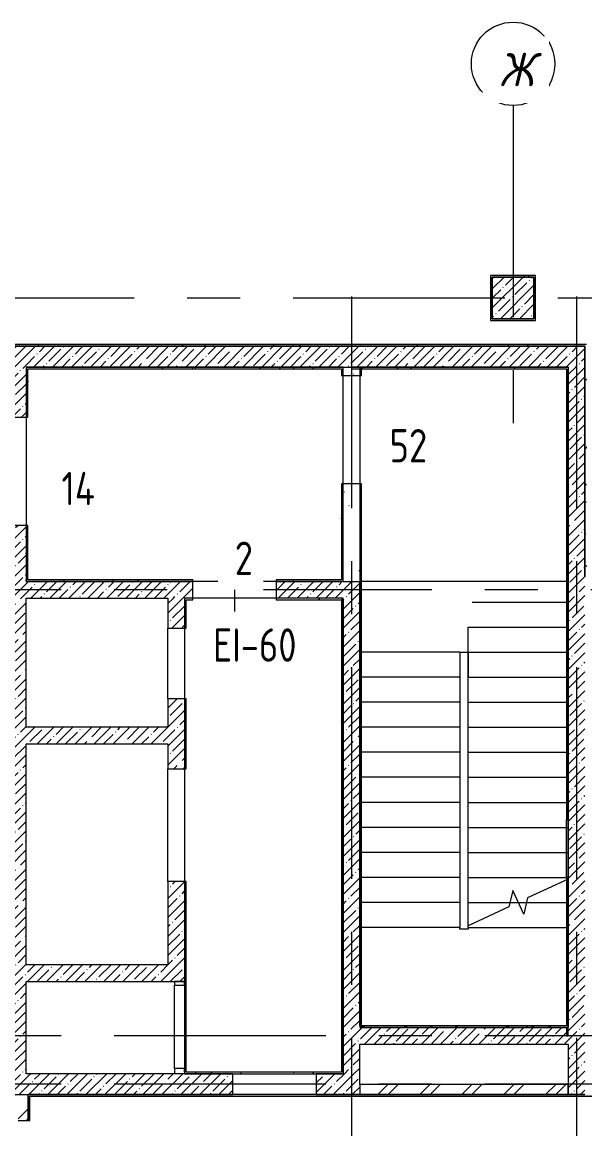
# Model space of a CAD drawing. Header units: metres. Extents: x 50 to 891, y -1294 to 247.
# Drawn here: x 501.6 to 535.3, y -1117.6 to -1051.2 of the extents above; entities that cross this region are included whole.
import ezdxf

# ---------------------------------------------------------------- set-up
doc = ezdxf.new("R2010")
doc.units = ezdxf.units.M
doc.linetypes.add('Линия сетки', pattern=[22.225, 12.7, -3.175, 3.175, -3.175])
doc.linetypes.add('Сверху', pattern=[3.96875, 2.38125, -1.5875])
doc.layers.add('S-GRID-IDEN', color=9, linetype='Continuous', lineweight=9)
doc.layers.add('ПЛАН', color=8, linetype='Continuous')
doc.styles.add('ISOCPEUR', font='isocpeur.ttf', dxfattribs={"width": 0.8, "height": 200})
doc.styles.add('ISOCPEUR_I', font='isocpeui.ttf', dxfattribs={"width": 0.9, "height": 350})
pattern_1 = [(45, (625.0524, -1463.4442), (-0.5702463, 0.5702463), []), (45, (625.62266, -1463.4442), (-0.5702463, 0.5702463), [1.008065, -0.201615, 0.016765, -0.18485])]
pattern_2 = [(45, (625.0524, -1463.4442), (-1.257236, 1.257236), []), (45, (625.0524, -1461.5392), (-1.257236, 1.257236), [])]
pattern_3 = [(0, (625.0524, -1463.44417), (2.032, 0.508), [0.16764, -1.35636, 0.16764, -1.35636, -8.128]), (0, (625.0524, -1463.44417), (2.032, 0.508), [-3.048, 0.16764, -2.88036, 0.16764, -1.35636, -3.556]), (0, (625.0524, -1463.44417), (2.032, 0.508), [-7.62, 0.16764, -0.84836, 0.16764, -2.37236]), (120, (625.8144, -1463.19017), (-1.4559409, 1.5057636), [0.16764, -1.35636, 0.16764, -9.48436]), (120, (625.8144, -1463.19017), (-1.4559409, 1.5057636), [-1.69164, -1.35636, 0.16764, -2.88036, -5.08]), (120, (625.8144, -1463.19017), (-1.4559409, 1.5057636), [-6.096, 0.16764, -1.35636, 0.16764, -3.38836]), (120, (625.8144, -1463.19017), (-1.4559409, 1.5057636), [-7.78764, -0.84836, 0.16764, -2.37236]), (240, (626.0684, -1462.17417), (-0.5760591, -2.0137636), [0.16764, -1.35636, 0.16764, -9.48436]), (240, (626.0684, -1462.17417), (-0.5760591, -2.0137636), [-1.69164, -1.35636, 0.16764, -2.88036, -5.08]), (240, (626.0684, -1462.17417), (-0.5760591, -2.0137636), [-6.096, 0.16764, -1.35636, 0.16764, -3.38836]), (240, (626.0684, -1462.17417), (-0.5760591, -2.0137636), [-7.78764, -0.84836, 0.16764, -2.37236])]

# ---------------------------------------------------------------- blocks, each defined once
blk = doc.blocks.new('Ось сетки - Заголовок сетки - Окружность 5 мм-84278--1Б')
at = {"layer": 'S-GRID-IDEN'}
blk.add_circle((0, 0), 5, dxfattribs=at)

msp = doc.modelspace()

# ---------------------------------------------------------------- hatches: boundary and pattern name
at = {"layer": 'ПЛАН', "lineweight": 13}
h = msp.add_hatch(dxfattribs=at)
h.set_pattern_fill('FP_4', color=8, scale=0.005, style=0, pattern_type=2)
h.set_pattern_definition(pattern_3)
h.paths.add_polyline_path([(529.645, -1066.494), (532.345, -1066.494), (532.345, -1066.394), (529.645, -1066.394)])
h = msp.add_hatch(dxfattribs=at)
h.set_pattern_fill('FP_4', color=8, scale=0.005, style=0, pattern_type=2)
h.set_pattern_definition(pattern_3)
h.paths.add_polyline_path([(529.645, -1069.094), (529.745, -1069.094), (529.745, -1066.494), (529.645, -1066.494), (529.645, -1068.244)])
h = msp.add_hatch(dxfattribs=at)
h.set_pattern_fill('FP_1', color=8, scale=0.005, style=0, pattern_type=2)
h.set_pattern_definition(pattern_1)
h.paths.add_polyline_path([(529.745, -1068.994), (532.245, -1068.994), (532.245, -1066.494), (529.745, -1066.494), (529.745, -1068.244)])
h = msp.add_hatch(dxfattribs=at)
h.set_pattern_fill('FP_4', color=8, scale=0.005, style=0, pattern_type=2)
h.set_pattern_definition(pattern_3)
h.paths.add_polyline_path([(532.245, -1068.994), (532.345, -1068.994), (532.345, -1066.494), (532.245, -1066.494)])
h = msp.add_hatch(dxfattribs=at)
h.set_pattern_fill('FP_4', color=8, scale=0.005, style=0, pattern_type=2)
h.set_pattern_definition(pattern_3)
h.paths.add_polyline_path([(500.695, -1070.644), (535.395, -1070.644), (535.395, -1070.544), (500.695, -1070.544), (500.695, -1070.569)])
h = msp.add_hatch(dxfattribs=at)
h.set_pattern_fill('FP_1', color=8, scale=0.005, style=0, pattern_type=2)
h.set_pattern_definition(pattern_1)
h.paths.add_polyline_path([(500.795, -1114.269), (501.795, -1114.269), (501.795, -1081.394), (500.795, -1081.394), (500.795, -1112.429)])
h.paths.add_polyline_path([(500.795, -1074.894), (501.795, -1074.894), (501.795, -1070.644), (500.795, -1070.644), (500.795, -1072.895)])
h = msp.add_hatch(dxfattribs=at)
h.set_pattern_fill('FP_1', color=8, scale=0.005, style=0, pattern_type=2)
h.set_pattern_definition(pattern_1)
h.paths.add_polyline_path([(501.795, -1071.894), (535.295, -1071.894), (535.295, -1070.644), (501.795, -1070.644), (501.795, -1071.732)])
h = msp.add_hatch(dxfattribs=at)
h.set_pattern_fill('FP_4', color=8, scale=0.005, style=0, pattern_type=2)
h.set_pattern_definition(pattern_3)
h.paths.add_polyline_path([(535.295, -1084.444), (535.395, -1084.444), (535.395, -1070.644), (535.295, -1070.644), (535.295, -1079.871)])
h = msp.add_hatch(dxfattribs=at)
h.set_pattern_fill('FP_4', color=8, scale=0.005, style=0, pattern_type=2)
h.set_pattern_definition(pattern_3)
h.paths.add_polyline_path([(520.695, -1071.994), (520.795, -1071.994), (520.795, -1071.894), (501.795, -1071.894), (501.795, -1071.994), (514.514, -1071.994)])
h = msp.add_hatch(dxfattribs=at)
h.set_pattern_fill('FP_4', color=8, scale=0.005, style=0, pattern_type=2)
h.set_pattern_definition(pattern_3)
h.paths.add_polyline_path([(501.795, -1084.644), (501.895, -1084.644), (501.895, -1081.394), (501.795, -1081.394), (501.795, -1084.523)])
h.paths.add_polyline_path([(501.795, -1074.894), (501.895, -1074.894), (501.895, -1071.994), (501.795, -1071.994), (501.795, -1072.895)])
h = msp.add_hatch(dxfattribs=at)
h.set_pattern_fill('FP_4', color=8, scale=0.005, style=0, pattern_type=2)
h.set_pattern_definition(pattern_3)
h.paths.add_polyline_path([(520.695, -1084.744), (520.795, -1084.744), (520.795, -1078.894), (520.695, -1078.894), (520.695, -1084.644)])
h.paths.add_polyline_path([(520.695, -1072.394), (520.795, -1072.394), (520.795, -1071.994), (520.695, -1071.994)])
h = msp.add_hatch(dxfattribs=at)
h.set_pattern_fill('FP_5', color=8, scale=0.005, style=0, pattern_type=2)
h.set_pattern_definition([(50, (625.0524, -1463.4442), (3.643683, -0.31878), [0.381, -4.191]), (355, (625.0524, -1463.444), (-0.704858, 3.821138), [0.3048, -3.3528]), (100.451, (625.356, -1463.4707), (2.93885, 3.502334), [0.3238, -3.5618]), (46.184, (625.0524, -1462.428), (5.42158, -0.840855), [0.5715, -6.2865]), (96.636, (625.504, -1462.498), (4.74805, 4.94855), [0.4857, -5.3427]), (351.184, (625.0524, -1462.428), (4.7481, 4.948506), [0.4572, -5.0292]), (21, (625.5604, -1462.6822), (3.03229, -2.045303), [0.381, -4.191]), (326, (625.5604, -1462.682), (1.23604, 3.683765), [0.3048, -3.3528]), (71.451, (625.813, -1462.8526), (4.26834, 1.638427), [0.3238, -3.5618]), (37.5, (625.0524, -1463.4442), (0.0617735, 1.6911006), [0.03353, -3.27863, 0.03353, -3.37007, -3.3655]), (37.5, (625.0524, -1463.4442), (0.0617735, 1.6911006), [-6.71576, 0.03353, -3.33197]), (7.5, (625.0524, -1463.4442), (1.336394, 2.003611), [0.03353, -1.90703, 0.03353, -3.20243, -1.2827]), (7.5, (625.0524, -1463.4442), (1.336394, 2.003611), [-5.17652, 0.03353, -1.24917]), (327.5, (623.9196, -1463.4442), (2.7118167, -0.1145767), [0.03353, -1.23647, 0.03353, -9.18667]), (327.5, (623.9196, -1463.4442), (2.7118167, -0.1145767), [-1.30353, -3.92887, 0.03353, -5.22427]), (317.5, (623.4116, -1463.4442), (2.962585, 0.508536), [0.03353, -1.61747, 0.03353, -2.59791, -3.7338]), (317.5, (623.4116, -1463.4442), (2.962585, 0.508536), [-4.28244, 0.03353, -3.70027])])
h.paths.add_polyline_path([(520.795, -1084.744), (521.795, -1084.744), (521.795, -1078.894), (520.795, -1078.894), (520.795, -1084.523)])
h.paths.add_polyline_path([(520.795, -1072.394), (521.795, -1072.394), (521.795, -1071.894), (520.795, -1071.894), (520.795, -1071.994)])
h = msp.add_hatch(dxfattribs=at)
h.set_pattern_fill('FP_4', color=8, scale=0.005, style=0, pattern_type=2)
h.set_pattern_definition(pattern_3)
h.paths.add_polyline_path([(534.295, -1071.994), (534.295, -1071.894), (521.295, -1071.894), (521.295, -1071.994), (534.195, -1071.994)])
h = msp.add_hatch(dxfattribs=at)
h.set_pattern_fill('FP_4', color=8, scale=0.005, style=0, pattern_type=2)
h.set_pattern_definition(pattern_3)
h.paths.add_polyline_path([(521.795, -1111.444), (521.895, -1111.444), (521.895, -1078.894), (521.795, -1078.894), (521.795, -1107.778)])
h.paths.add_polyline_path([(521.795, -1072.394), (521.895, -1072.394), (521.895, -1071.894), (521.795, -1071.894)])
h = msp.add_hatch(dxfattribs=at)
h.set_pattern_fill('FP_4', color=8, scale=0.005, style=0, pattern_type=2)
h.set_pattern_definition(pattern_3)
h.paths.add_polyline_path([(534.295, -1099.017), (534.295, -1071.994), (534.195, -1071.994), (534.195, -1099.017)])
h = msp.add_hatch(dxfattribs=at)
h.set_pattern_fill('FP_1', color=8, scale=0.005, style=0, pattern_type=2)
h.set_pattern_definition(pattern_1)
h.paths.add_polyline_path([(534.295, -1115.519), (535.295, -1115.519), (535.295, -1071.894), (534.295, -1071.894), (534.295, -1114.755)])
h = msp.add_hatch(dxfattribs=at)
h.set_pattern_fill('FP_4', color=8, scale=0.005, style=0, pattern_type=2)
h.set_pattern_definition(pattern_3)
h.paths.add_polyline_path([(520.695, -1084.744), (520.695, -1084.644), (516.795, -1084.644), (516.795, -1084.744)])
h.paths.add_polyline_path([(511.795, -1084.744), (511.795, -1084.644), (501.795, -1084.644), (501.795, -1084.744), (502.073, -1084.744)])
h = msp.add_hatch(dxfattribs=at)
h.set_pattern_fill('FP_1', color=8, scale=0.005, style=0, pattern_type=2)
h.set_pattern_definition(pattern_1)
h.paths.add_polyline_path([(521.795, -1085.744), (521.795, -1084.744), (516.795, -1084.744), (516.795, -1085.744), (520.795, -1085.744)])
h.paths.add_polyline_path([(510.295, -1085.744), (511.795, -1085.744), (511.795, -1084.744), (501.795, -1084.744), (501.795, -1085.744), (502.073, -1085.744)])
h = msp.add_hatch(dxfattribs=at)
h.set_pattern_fill('FP_1', color=8, scale=0.005, style=0, pattern_type=2)
h.set_pattern_definition(pattern_1)
h.paths.add_polyline_path([(510.295, -1108.744), (511.295, -1108.744), (511.295, -1102.744), (510.295, -1102.744), (510.295, -1107.778)])
h.paths.add_polyline_path([(510.295, -1095.994), (511.295, -1095.994), (511.295, -1091.794), (510.295, -1091.794), (510.295, -1094.494)])
h.paths.add_polyline_path([(510.295, -1087.544), (511.295, -1087.544), (511.295, -1085.744), (510.295, -1085.744)])
h = msp.add_hatch(dxfattribs=at)
h.set_pattern_fill('FP_4', color=8, scale=0.005, style=0, pattern_type=2)
h.set_pattern_definition(pattern_3)
h.paths.add_polyline_path([(520.795, -1085.844), (520.795, -1085.744), (516.795, -1085.744), (516.795, -1085.844), (520.735, -1085.844)])
h.paths.add_polyline_path([(511.795, -1085.844), (511.795, -1085.744), (511.295, -1085.744), (511.295, -1085.844), (511.395, -1085.844)])
h = msp.add_hatch(dxfattribs=at)
h.set_pattern_fill('FP_1', color=8, scale=0.005, style=0, pattern_type=2)
h.set_pattern_definition(pattern_1)
h.paths.add_polyline_path([(520.795, -1114.269), (521.795, -1114.269), (521.795, -1085.744), (520.795, -1085.744), (520.795, -1112.429)])
h = msp.add_hatch(dxfattribs=at)
h.set_pattern_fill('FP_4', color=8, scale=0.005, style=0, pattern_type=2)
h.set_pattern_definition(pattern_3)
h.paths.add_polyline_path([(511.295, -1114.169), (511.395, -1114.169), (511.395, -1102.744), (511.295, -1102.744), (511.295, -1112.429)])
h.paths.add_polyline_path([(511.295, -1095.994), (511.395, -1095.994), (511.395, -1091.794), (511.295, -1091.794)])
h.paths.add_polyline_path([(511.295, -1087.544), (511.395, -1087.544), (511.395, -1085.844), (511.295, -1085.844)])
h = msp.add_hatch(dxfattribs=at)
h.set_pattern_fill('FP_4', color=8, scale=0.005, style=0, pattern_type=2)
h.set_pattern_definition(pattern_3)
h.paths.add_polyline_path([(520.695, -1114.269), (520.795, -1114.269), (520.795, -1085.844), (520.695, -1085.844), (520.695, -1114.169)])
h = msp.add_hatch(dxfattribs=at)
h.set_pattern_fill('FP_1', color=8, scale=0.005, style=0, pattern_type=2)
h.set_pattern_definition(pattern_1)
h.paths.add_polyline_path([(501.795, -1094.494), (510.295, -1094.494), (510.295, -1093.494), (501.795, -1093.494)])
h = msp.add_hatch(dxfattribs=at)
h.set_pattern_fill('FP_4', color=8, scale=0.005, style=0, pattern_type=2)
h.set_pattern_definition(pattern_3)
h.paths.add_polyline_path([(534.195, -1111.994), (534.295, -1111.994), (534.295, -1102.494), (534.195, -1102.494), (534.195, -1111.494)])
h = msp.add_hatch(dxfattribs=at)
h.set_pattern_fill('FP_1', color=8, scale=0.005, style=0, pattern_type=2)
h.set_pattern_definition(pattern_1)
h.paths.add_polyline_path([(501.795, -1108.744), (510.295, -1108.744), (510.295, -1107.744), (501.795, -1107.744), (501.795, -1107.778)])
h = msp.add_hatch(dxfattribs=at)
h.set_pattern_fill('FP_4', color=8, scale=0.005, style=0, pattern_type=2)
h.set_pattern_definition(pattern_3)
h.paths.add_polyline_path([(534.195, -1111.494), (534.195, -1111.394), (521.795, -1111.394), (521.795, -1111.494), (533.176, -1111.494)])
h = msp.add_hatch(dxfattribs=at)
h.set_pattern_fill('FP_1', color=8, scale=0.005, style=0, pattern_type=2)
h.set_pattern_definition(pattern_1)
h.paths.add_polyline_path([(521.795, -1112.494), (534.295, -1112.494), (534.295, -1111.494), (521.795, -1111.494), (521.795, -1112.429)])
h = msp.add_hatch(dxfattribs=at)
h.set_pattern_fill('FP_1', color=8, scale=0.005, style=0, pattern_type=2)
h.set_pattern_definition(pattern_1)
h.paths.add_polyline_path([(469.42, -1115.519), (477.795, -1115.519), (477.795, -1114.269), (469.42, -1114.269)])
h.paths.add_polyline_path([(482.795, -1115.519), (486.295, -1115.519), (486.295, -1114.269), (482.795, -1114.269)])
h.paths.add_polyline_path([(491.295, -1115.519), (514.195, -1115.519), (514.195, -1114.269), (491.295, -1114.269)])
h.paths.add_polyline_path([(519.195, -1115.519), (521.795, -1115.519), (521.795, -1114.269), (519.195, -1114.269)])
h = msp.add_hatch(dxfattribs=at)
h.set_pattern_fill('FP_4', color=8, scale=0.005, style=0, pattern_type=2)
h.set_pattern_definition(pattern_3)
h.paths.add_polyline_path([(520.695, -1114.269), (520.695, -1114.169), (511.295, -1114.169), (511.295, -1114.269), (514.514, -1114.269)])
h = msp.add_hatch(dxfattribs=at)
h.set_pattern_fill('FP_2', color=8, scale=0.005, style=0, pattern_type=2)
h.set_pattern_definition(pattern_2)
h.paths.add_polyline_path([(526.956, -1115.519), (534.295, -1115.519), (534.295, -1114.919), (521.795, -1114.919), (521.795, -1115.519)])
h = msp.add_hatch(dxfattribs=at)
h.set_pattern_fill('FP_2', color=8, scale=0.005, style=0, pattern_type=2)
h.set_pattern_definition(pattern_2)
h.paths.add_polyline_path([(501.919, -1123.969), (501.919, -1122.069), (501.319, -1122.069), (501.319, -1123.969)])
h.paths.add_polyline_path([(501.319, -1117.069), (501.919, -1117.069), (501.919, -1115.519), (501.319, -1115.519), (501.319, -1115.619)])
h = msp.add_hatch(dxfattribs=at)
h.set_pattern_fill('FP_4', color=8, scale=0.005, style=0, pattern_type=2)
h.set_pattern_definition(pattern_3)
h.paths.add_polyline_path([(551.219, -1115.619), (551.219, -1115.519), (550.795, -1115.519), (550.795, -1115.619), (551.119, -1115.619)])
h.paths.add_polyline_path([(545.618, -1115.619), (545.795, -1115.619), (545.795, -1115.519), (501.919, -1115.519), (501.919, -1115.619), (539.397, -1115.619)])

# ---------------------------------------------------------------- linework, layer by layer
at = {"layer": 'ПЛАН', "color": 8, "lineweight": 13}
for p, q in [((532.345, -1066.394), (529.645, -1066.394)), ((529.645, -1066.394), (529.645, -1069.094)), ((532.245, -1066.494), (529.745, -1066.494)), ((529.745, -1066.494), (529.745, -1068.994)), ((529.745, -1066.494), (532.245, -1066.494)), ((529.745, -1068.994), (529.745, -1066.494)), ((532.245, -1068.994), (532.245, -1066.494)), ((532.245, -1066.494), (532.245, -1068.994)), ((532.345, -1069.094), (532.345, -1066.394)), ((529.645, -1069.094), (532.345, -1069.094)), ((529.745, -1068.994), (532.245, -1068.994)), ((532.245, -1068.994), (529.745, -1068.994)), ((535.395, -1070.544), (500.695, -1070.544)), ((535.295, -1070.644), (500.795, -1070.644)), ((500.795, -1070.644), (535.295, -1070.644)), ((535.295, -1084.444), (535.295, -1070.644)), ((535.295, -1070.644), (535.295, -1084.444)), ((501.795, -1071.894), (534.295, -1071.894)), ((501.795, -1071.894), (501.795, -1084.644)), ((520.795, -1071.894), (501.795, -1071.894)), ((501.795, -1071.994), (501.795, -1074.894)), ((501.895, -1071.994), (520.695, -1071.994)), ((501.895, -1074.894), (501.895, -1071.994)), ((520.695, -1071.994), (520.695, -1072.394)), ((520.695, -1072.394), (520.795, -1072.394)), ((520.795, -1084.744), (520.795, -1071.894)), ((520.795, -1072.394), (520.795, -1071.994)), ((520.795, -1072.394), (521.795, -1072.394)), ((521.295, -1071.894), (521.295, -1071.994)), ((534.295, -1071.894), (521.295, -1071.894)), ((521.295, -1071.994), (534.195, -1071.994)), ((521.795, -1071.894), (521.795, -1084.744)), ((521.895, -1071.894), (521.795, -1071.894)), ((521.795, -1071.894), (521.795, -1072.394)), ((521.795, -1072.394), (521.895, -1072.394)), ((521.895, -1072.394), (521.895, -1071.894)), ((534.195, -1071.994), (534.195, -1099.017)), ((534.295, -1071.894), (534.295, -1099.017)), ((534.295, -1099.017), (534.295, -1071.994)), ((500.795, -1074.894), (501.895, -1074.894)), ((501.795, -1074.894), (501.795, -1081.394)), ((520.695, -1078.894), (520.695, -1084.644)), ((520.795, -1078.894), (520.695, -1078.894)), ((521.795, -1078.894), (520.795, -1078.894)), ((520.795, -1084.744), (520.795, -1078.894)), ((521.895, -1078.894), (521.795, -1078.894)), ((521.795, -1078.894), (521.795, -1084.744)), ((521.895, -1111.444), (521.895, -1078.894)), ((501.895, -1081.394), (500.795, -1081.394)), ((501.795, -1081.394), (501.795, -1084.644)), ((501.895, -1084.644), (501.895, -1081.394)), ((501.795, -1084.744), (501.795, -1084.644)), ((501.795, -1084.644), (501.795, -1084.744)), ((520.795, -1084.744), (501.795, -1084.744)), ((501.795, -1084.744), (511.795, -1084.744)), ((511.795, -1084.644), (501.895, -1084.644)), ((511.795, -1084.744), (511.795, -1084.644)), ((511.795, -1085.844), (511.795, -1084.744)), ((520.695, -1084.644), (516.795, -1084.644)), ((516.795, -1084.644), (516.795, -1084.744)), ((516.795, -1084.744), (516.795, -1085.844)), ((516.795, -1084.744), (520.695, -1084.744)), ((520.795, -1084.744), (521.795, -1084.744)), ((521.795, -1084.744), (521.795, -1084.744)), ((521.795, -1111.394), (521.795, -1084.744)), ((521.795, -1084.744), (521.795, -1088.994)), ((534.297, -1084.744), (521.795, -1084.744)), ((521.795, -1084.744), (521.795, -1111.444)), ((534.297, -1090.494), (534.297, -1084.744)), ((501.795, -1085.744), (510.295, -1085.744)), ((501.795, -1093.494), (501.795, -1085.744)), ((501.802, -1093.494), (501.802, -1085.744)), ((510.295, -1085.744), (510.295, -1087.544)), ((520.795, -1085.744), (511.295, -1085.744)), ((511.295, -1085.744), (511.295, -1108.744)), ((511.795, -1085.744), (511.295, -1085.744)), ((520.795, -1085.744), (516.795, -1085.744)), ((520.795, -1085.844), (520.795, -1085.744)), ((511.295, -1085.844), (511.295, -1087.544)), ((511.395, -1085.844), (511.795, -1085.844)), ((511.395, -1087.544), (511.395, -1085.844)), ((516.795, -1085.844), (520.695, -1085.844)), ((520.695, -1085.844), (520.695, -1114.169)), ((520.795, -1085.844), (520.795, -1114.269)), ((520.795, -1114.269), (520.795, -1085.844)), ((528.545, -1085.994), (534.195, -1085.994)), ((528.545, -1085.994), (534.195, -1085.994)), ((510.295, -1087.544), (511.295, -1087.544)), ((510.295, -1091.794), (510.295, -1087.544)), ((511.295, -1087.544), (511.295, -1091.794)), ((511.295, -1087.544), (511.395, -1087.544)), ((528.297, -1087.494), (534.297, -1087.494)), ((528.297, -1105.494), (528.297, -1087.494)), ((528.545, -1087.494), (534.195, -1087.494)), ((534.297, -1105.494), (534.297, -1087.494)), ((527.795, -1088.994), (521.795, -1088.994)), ((521.795, -1088.994), (521.795, -1105.494)), ((527.795, -1088.994), (521.795, -1088.994)), ((527.795, -1088.994), (528.297, -1088.994)), ((527.795, -1088.994), (527.795, -1105.494)), ((528.297, -1088.994), (528.297, -1090.494)), ((528.297, -1088.994), (534.297, -1088.994)), ((528.297, -1088.994), (534.297, -1088.994)), ((528.545, -1088.994), (534.195, -1088.994)), ((527.795, -1090.494), (521.795, -1090.494)), ((527.795, -1090.494), (521.795, -1090.494)), ((528.297, -1090.494), (534.297, -1090.494)), ((528.297, -1105.393), (528.297, -1090.494)), ((528.297, -1090.494), (534.297, -1090.494)), ((528.297, -1090.494), (534.297, -1090.494)), ((528.297, -1090.494), (534.297, -1090.494)), ((528.545, -1090.494), (534.195, -1090.494)), ((534.297, -1102.494), (534.297, -1090.494)), ((511.295, -1091.794), (510.295, -1091.794)), ((510.295, -1091.794), (510.295, -1093.494)), ((511.395, -1091.794), (511.295, -1091.794)), ((511.295, -1091.794), (511.295, -1095.994)), ((511.395, -1095.994), (511.395, -1091.794)), ((527.795, -1091.994), (521.795, -1091.994)), ((527.795, -1091.994), (521.795, -1091.994)), ((528.297, -1091.994), (534.297, -1091.994)), ((528.297, -1091.994), (534.297, -1091.994)), ((528.297, -1091.994), (534.297, -1091.994)), ((528.297, -1091.994), (534.297, -1091.994)), ((528.545, -1091.994), (534.195, -1091.994)), ((510.295, -1093.494), (501.795, -1093.494)), ((527.795, -1093.494), (521.795, -1093.494)), ((527.795, -1093.494), (521.795, -1093.494)), ((528.297, -1093.494), (534.297, -1093.494)), ((528.297, -1093.494), (534.297, -1093.494)), ((528.297, -1093.494), (534.297, -1093.494)), ((528.297, -1093.494), (534.297, -1093.494)), ((528.545, -1093.494), (534.195, -1093.494)), ((501.795, -1107.744), (501.795, -1094.494)), ((501.795, -1094.494), (510.295, -1094.494)), ((501.802, -1107.744), (501.802, -1094.494)), ((510.295, -1094.494), (510.295, -1095.994)), ((527.795, -1094.994), (521.795, -1094.994)), ((527.795, -1094.994), (521.795, -1094.994)), ((528.297, -1094.994), (534.297, -1094.994)), ((528.297, -1094.994), (534.297, -1094.994)), ((528.297, -1094.994), (534.297, -1094.994)), ((528.297, -1094.994), (534.297, -1094.994)), ((528.545, -1094.994), (534.195, -1094.994)), ((510.295, -1102.744), (510.295, -1095.994)), ((510.295, -1095.994), (511.395, -1095.994)), ((511.295, -1095.994), (511.295, -1102.744)), ((527.795, -1096.494), (521.795, -1096.494)), ((527.795, -1096.494), (521.795, -1096.494)), ((528.297, -1096.494), (534.297, -1096.494)), ((528.297, -1096.494), (534.297, -1096.494)), ((528.297, -1096.494), (534.297, -1096.494)), ((528.297, -1096.494), (534.297, -1096.494)), ((528.545, -1096.494), (534.195, -1096.494)), ((527.795, -1097.994), (521.795, -1097.994)), ((527.795, -1097.994), (521.795, -1097.994)), ((527.545, -1097.994), (521.895, -1097.994)), ((528.297, -1097.994), (534.297, -1097.994)), ((528.297, -1097.994), (534.297, -1097.994)), ((528.297, -1097.994), (534.297, -1097.994)), ((528.297, -1097.994), (534.297, -1097.994)), ((528.545, -1097.994), (534.195, -1097.994)), ((534.195, -1099.017), (534.295, -1099.017)), ((534.195, -1102.494), (534.195, -1099.017)), ((534.295, -1099.017), (534.295, -1111.494)), ((527.795, -1099.494), (521.795, -1099.494)), ((527.795, -1099.494), (521.795, -1099.494)), ((527.545, -1099.494), (521.895, -1099.494)), ((528.297, -1099.494), (534.297, -1099.494)), ((528.297, -1099.494), (534.297, -1099.494)), ((528.297, -1099.494), (534.297, -1099.494)), ((528.297, -1099.494), (534.297, -1099.494)), ((528.545, -1099.494), (534.195, -1099.494)), ((527.795, -1100.994), (521.795, -1100.994)), ((527.795, -1100.994), (521.795, -1100.994)), ((527.545, -1100.994), (521.895, -1100.994)), ((528.297, -1100.994), (534.297, -1100.994)), ((528.297, -1100.994), (534.297, -1100.994)), ((528.297, -1100.994), (534.297, -1100.994)), ((528.297, -1100.994), (534.297, -1100.994)), ((528.545, -1100.994), (534.195, -1100.994)), ((510.295, -1102.744), (510.295, -1107.744)), ((511.395, -1102.744), (510.295, -1102.744)), ((511.295, -1102.744), (511.295, -1108.744)), ((511.395, -1114.169), (511.395, -1102.744)), ((527.795, -1102.494), (521.795, -1102.494)), ((527.795, -1102.494), (521.795, -1102.494)), ((527.545, -1102.494), (521.895, -1102.494)), ((528.297, -1102.494), (534.297, -1102.494)), ((528.297, -1102.494), (534.297, -1102.494)), ((528.297, -1102.494), (534.297, -1102.494)), ((528.297, -1102.494), (534.297, -1102.494)), ((528.545, -1102.494), (534.195, -1102.494)), ((534.195, -1102.494), (534.195, -1111.394)), ((534.295, -1102.494), (534.195, -1102.494)), ((534.295, -1111.994), (534.295, -1102.494)), ((527.795, -1103.994), (521.795, -1103.994)), ((527.795, -1103.994), (521.795, -1103.994)), ((527.545, -1103.994), (521.895, -1103.994)), ((528.297, -1103.994), (534.297, -1103.994)), ((528.297, -1103.994), (530.795, -1103.994)), ((528.297, -1103.994), (534.297, -1103.994)), ((528.297, -1103.994), (530.795, -1103.994)), ((528.545, -1103.994), (530.795, -1103.994)), ((530.795, -1103.994), (531.297, -1103.994)), ((531.297, -1103.994), (531.8, -1103.994)), ((531.297, -1103.994), (531.8, -1103.994)), ((531.297, -1103.994), (531.8, -1103.994)), ((531.8, -1103.994), (534.195, -1103.994)), ((521.795, -1105.494), (521.795, -1111.494)), ((527.795, -1105.494), (521.795, -1105.494)), ((527.795, -1105.494), (521.795, -1105.494)), ((527.545, -1105.494), (521.895, -1105.494)), ((527.795, -1105.594), (527.795, -1105.494)), ((528.297, -1105.594), (527.795, -1105.594)), ((528.297, -1105.494), (528.297, -1105.594)), ((528.297, -1105.494), (534.297, -1105.494)), ((528.297, -1105.494), (534.297, -1105.494)), ((528.547, -1105.494), (534.195, -1105.494)), ((534.297, -1111.494), (534.297, -1105.494)), ((510.295, -1107.744), (501.795, -1107.744)), ((501.795, -1114.269), (501.795, -1108.744)), ((501.795, -1108.744), (511.295, -1108.744)), ((511.295, -1108.744), (510.695, -1108.744)), ((510.695, -1108.744), (510.695, -1108.956)), ((510.695, -1108.956), (511.295, -1108.956)), ((510.695, -1113.956), (510.695, -1108.956)), ((511.295, -1108.956), (511.295, -1108.744)), ((511.295, -1108.744), (511.295, -1114.169)), ((534.195, -1111.394), (521.795, -1111.394)), ((521.795, -1111.394), (521.795, -1111.494)), ((521.795, -1111.444), (521.895, -1111.444)), ((534.295, -1111.494), (521.795, -1111.494)), ((521.795, -1111.494), (534.297, -1111.494)), ((521.795, -1111.494), (534.195, -1111.494)), ((534.195, -1111.494), (534.195, -1111.994)), ((534.195, -1111.994), (534.295, -1111.994)), ((521.795, -1114.919), (521.795, -1112.494)), ((521.795, -1112.494), (534.295, -1112.494)), ((534.295, -1112.494), (534.295, -1115.519)), ((510.695, -1114.269), (501.795, -1114.269)), ((511.295, -1113.956), (510.695, -1113.956)), ((510.695, -1113.956), (510.695, -1114.269)), ((514.195, -1114.269), (510.695, -1114.269)), ((511.295, -1114.169), (511.295, -1113.956)), ((511.295, -1114.169), (511.295, -1114.269)), ((511.295, -1114.269), (514.195, -1114.269)), ((520.695, -1114.169), (511.395, -1114.169)), ((514.195, -1115.519), (514.195, -1114.269)), ((514.195, -1114.269), (520.695, -1114.269)), ((520.695, -1114.269), (519.195, -1114.269)), ((519.195, -1114.269), (519.195, -1115.519)), ((520.695, -1114.269), (520.795, -1114.269)), ((534.295, -1114.919), (521.795, -1114.919)), ((521.795, -1114.919), (521.795, -1115.519)), ((534.295, -1115.519), (534.295, -1114.919)), ((491.295, -1115.519), (501.919, -1115.519)), ((501.919, -1115.519), (514.195, -1115.519)), ((501.919, -1117.069), (501.919, -1115.519)), ((514.195, -1115.519), (501.919, -1115.519)), ((501.919, -1115.619), (501.919, -1117.069)), ((502.019, -1115.619), (545.795, -1115.619)), ((502.019, -1117.069), (502.019, -1115.619)), ((535.295, -1115.519), (514.195, -1115.519)), ((519.195, -1115.519), (521.795, -1115.519)), ((521.795, -1115.519), (534.295, -1115.519)), ((523.913, -1115.519), (523.845, -1115.519)), ((534.295, -1115.519), (535.295, -1115.519)), ((501.319, -1117.069), (502.019, -1117.069))]:
    msp.add_line(p, q, dxfattribs=at)
at = {"layer": 'ПЛАН', "color": 8, "linetype": 'Линия сетки', "lineweight": 13}
for p, q in [((428.905, -1067.744), (637.23, -1067.744)), ((521.295, -1067.662), (521.295, -1218.238)), ((534.795, -1067.662), (534.795, -1218.238)), ((637.25, -1085.244), (428.248, -1085.244)), ((637.25, -1085.244), (428.925, -1085.244)), ((630.9, -1111.994), (428.925, -1111.994)), ((630.9, -1114.894), (428.925, -1114.894))]:
    msp.add_line(p, q, dxfattribs=at)
at = {"layer": 'ПЛАН', "color": 8, "linetype": 'Сверху', "lineweight": 13}
for p, q in [((528.545, -1087.494), (534.195, -1087.494)), ((528.545, -1088.994), (534.195, -1088.994)), ((528.545, -1090.494), (534.195, -1090.494)), ((528.545, -1091.994), (534.195, -1091.994)), ((528.545, -1093.494), (534.195, -1093.494)), ((528.545, -1094.994), (534.195, -1094.994)), ((528.545, -1096.494), (534.195, -1096.494)), ((528.545, -1097.994), (534.195, -1097.994)), ((527.545, -1099.494), (521.895, -1099.494)), ((528.545, -1099.494), (534.195, -1099.494)), ((527.545, -1100.994), (521.895, -1100.994)), ((528.545, -1100.994), (534.195, -1100.994)), ((527.545, -1102.494), (521.895, -1102.494)), ((528.545, -1102.494), (534.195, -1102.494)), ((527.545, -1103.994), (521.895, -1103.994)), ((528.545, -1103.994), (530.795, -1103.994)), ((530.795, -1103.994), (531.297, -1103.994)), ((531.297, -1103.994), (531.8, -1103.994)), ((531.8, -1103.994), (534.195, -1103.994)), ((527.545, -1105.494), (521.895, -1105.494)), ((528.547, -1105.494), (534.195, -1105.494))]:
    msp.add_line(p, q, dxfattribs=at)
at = {"layer": 'ПЛАН', "color": 8, "linetype": 'Continuous', "lineweight": 13}
for p, q in [((534.297, -1102.595), (531.864, -1103.73)), ((530.967, -1103.286), (530.731, -1104.258)), ((531.627, -1104.702), (530.967, -1103.286)), ((530.731, -1104.258), (528.297, -1105.393)), ((531.864, -1103.73), (531.627, -1104.702))]:
    msp.add_line(p, q, dxfattribs=at)

# ---------------------------------------------------------------- block references
at = {"layer": 'ПЛАН', "color": 8, "lineweight": 13, "xscale": 0.4999999999999999, "yscale": 0.4999999999999999, "zscale": 0.4999999999999999, "rotation": 180.0000115811491}
msp.add_blockref('Ось сетки - Заголовок сетки - Окружность 5 мм-84278--1Б', (530.995, -1053.708), dxfattribs=at)

# ---------------------------------------------------------------- texts
at = {"layer": 'ПЛАН', "color": 8, "lineweight": 13, "char_height": 2, "attachment_point": 1, "style": 'ISOCPEUR', "bg_fill": 2}
for s, insert, width in [('52', (523.584, -1075.608), 1.41097), ('14', (503.917, -1078.175), 1.2827)]:
    msp.add_mtext(s, dxfattribs=dict(at, insert=insert, width=width))

# ---------------------------------------------------------------- next in the draw order: texts
at = {"layer": 'ПЛАН', "color": 8, "lineweight": 13, "char_height": 2, "attachment_point": 1, "bg_fill": 2}
for s, insert, width, style in [('\\fISOCPEUR|b0|i1|c204|p34|;\\W.9;Ж', (530.161, -1053.053), 1.98418, 'ISOCPEUR_I'), ('\\fISOCPEUR|b0|i0|c204|p34|;\\W.8;2', (514.305, -1082.36), 0.70548, 'ISOCPEUR')]:
    msp.add_mtext(s, dxfattribs=dict(at, insert=insert, width=width, style=style))

# ---------------------------------------------------------------- next in the draw order: linework, layer by layer
at = {"layer": 'ПЛАН', "color": 8, "linetype": 'Линия сетки', "lineweight": 13}
msp.add_line((530.995, -1056.208), (530.995, -1075.338), dxfattribs=at)
at = {"layer": 'ПЛАН', "color": 8, "lineweight": 13}
msp.add_line((514.295, -1085.244), (514.295, -1087.008), dxfattribs=at)

# ---------------------------------------------------------------- next in the draw order: texts
at = {"layer": 'ПЛАН', "color": 8, "lineweight": 13, "insert": (512.999, -1087.562), "char_height": 2, "width": 3.11055, "attachment_point": 1, "style": 'ISOCPEUR', "bg_fill": 2}
msp.add_mtext('EI-60', dxfattribs=at)

doc.saveas('drawing.dxf')
